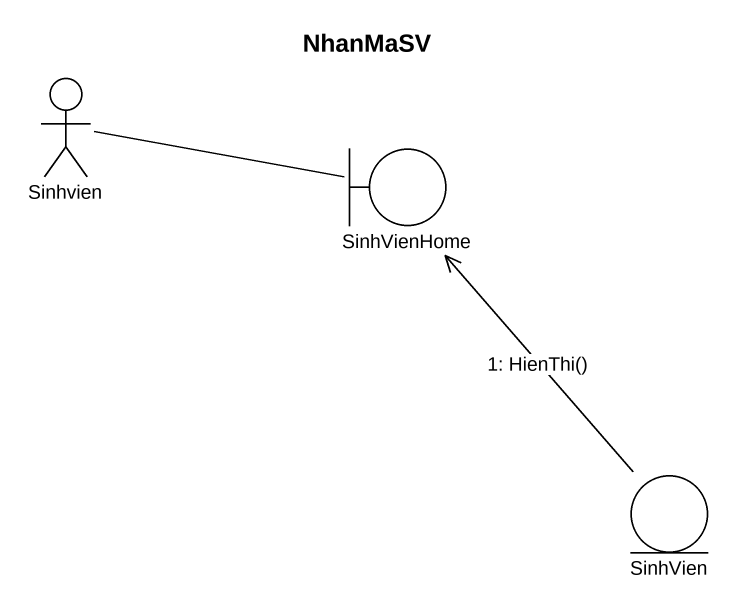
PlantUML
@startuml
title NhanMaSV
actor Sinhvien
boundary SinhVienHome
entity SinhVien
Sinhvien -right- SinhVienHome
SinhVien -up-> SinhVienHome : 1: HienThi()
@enduml
